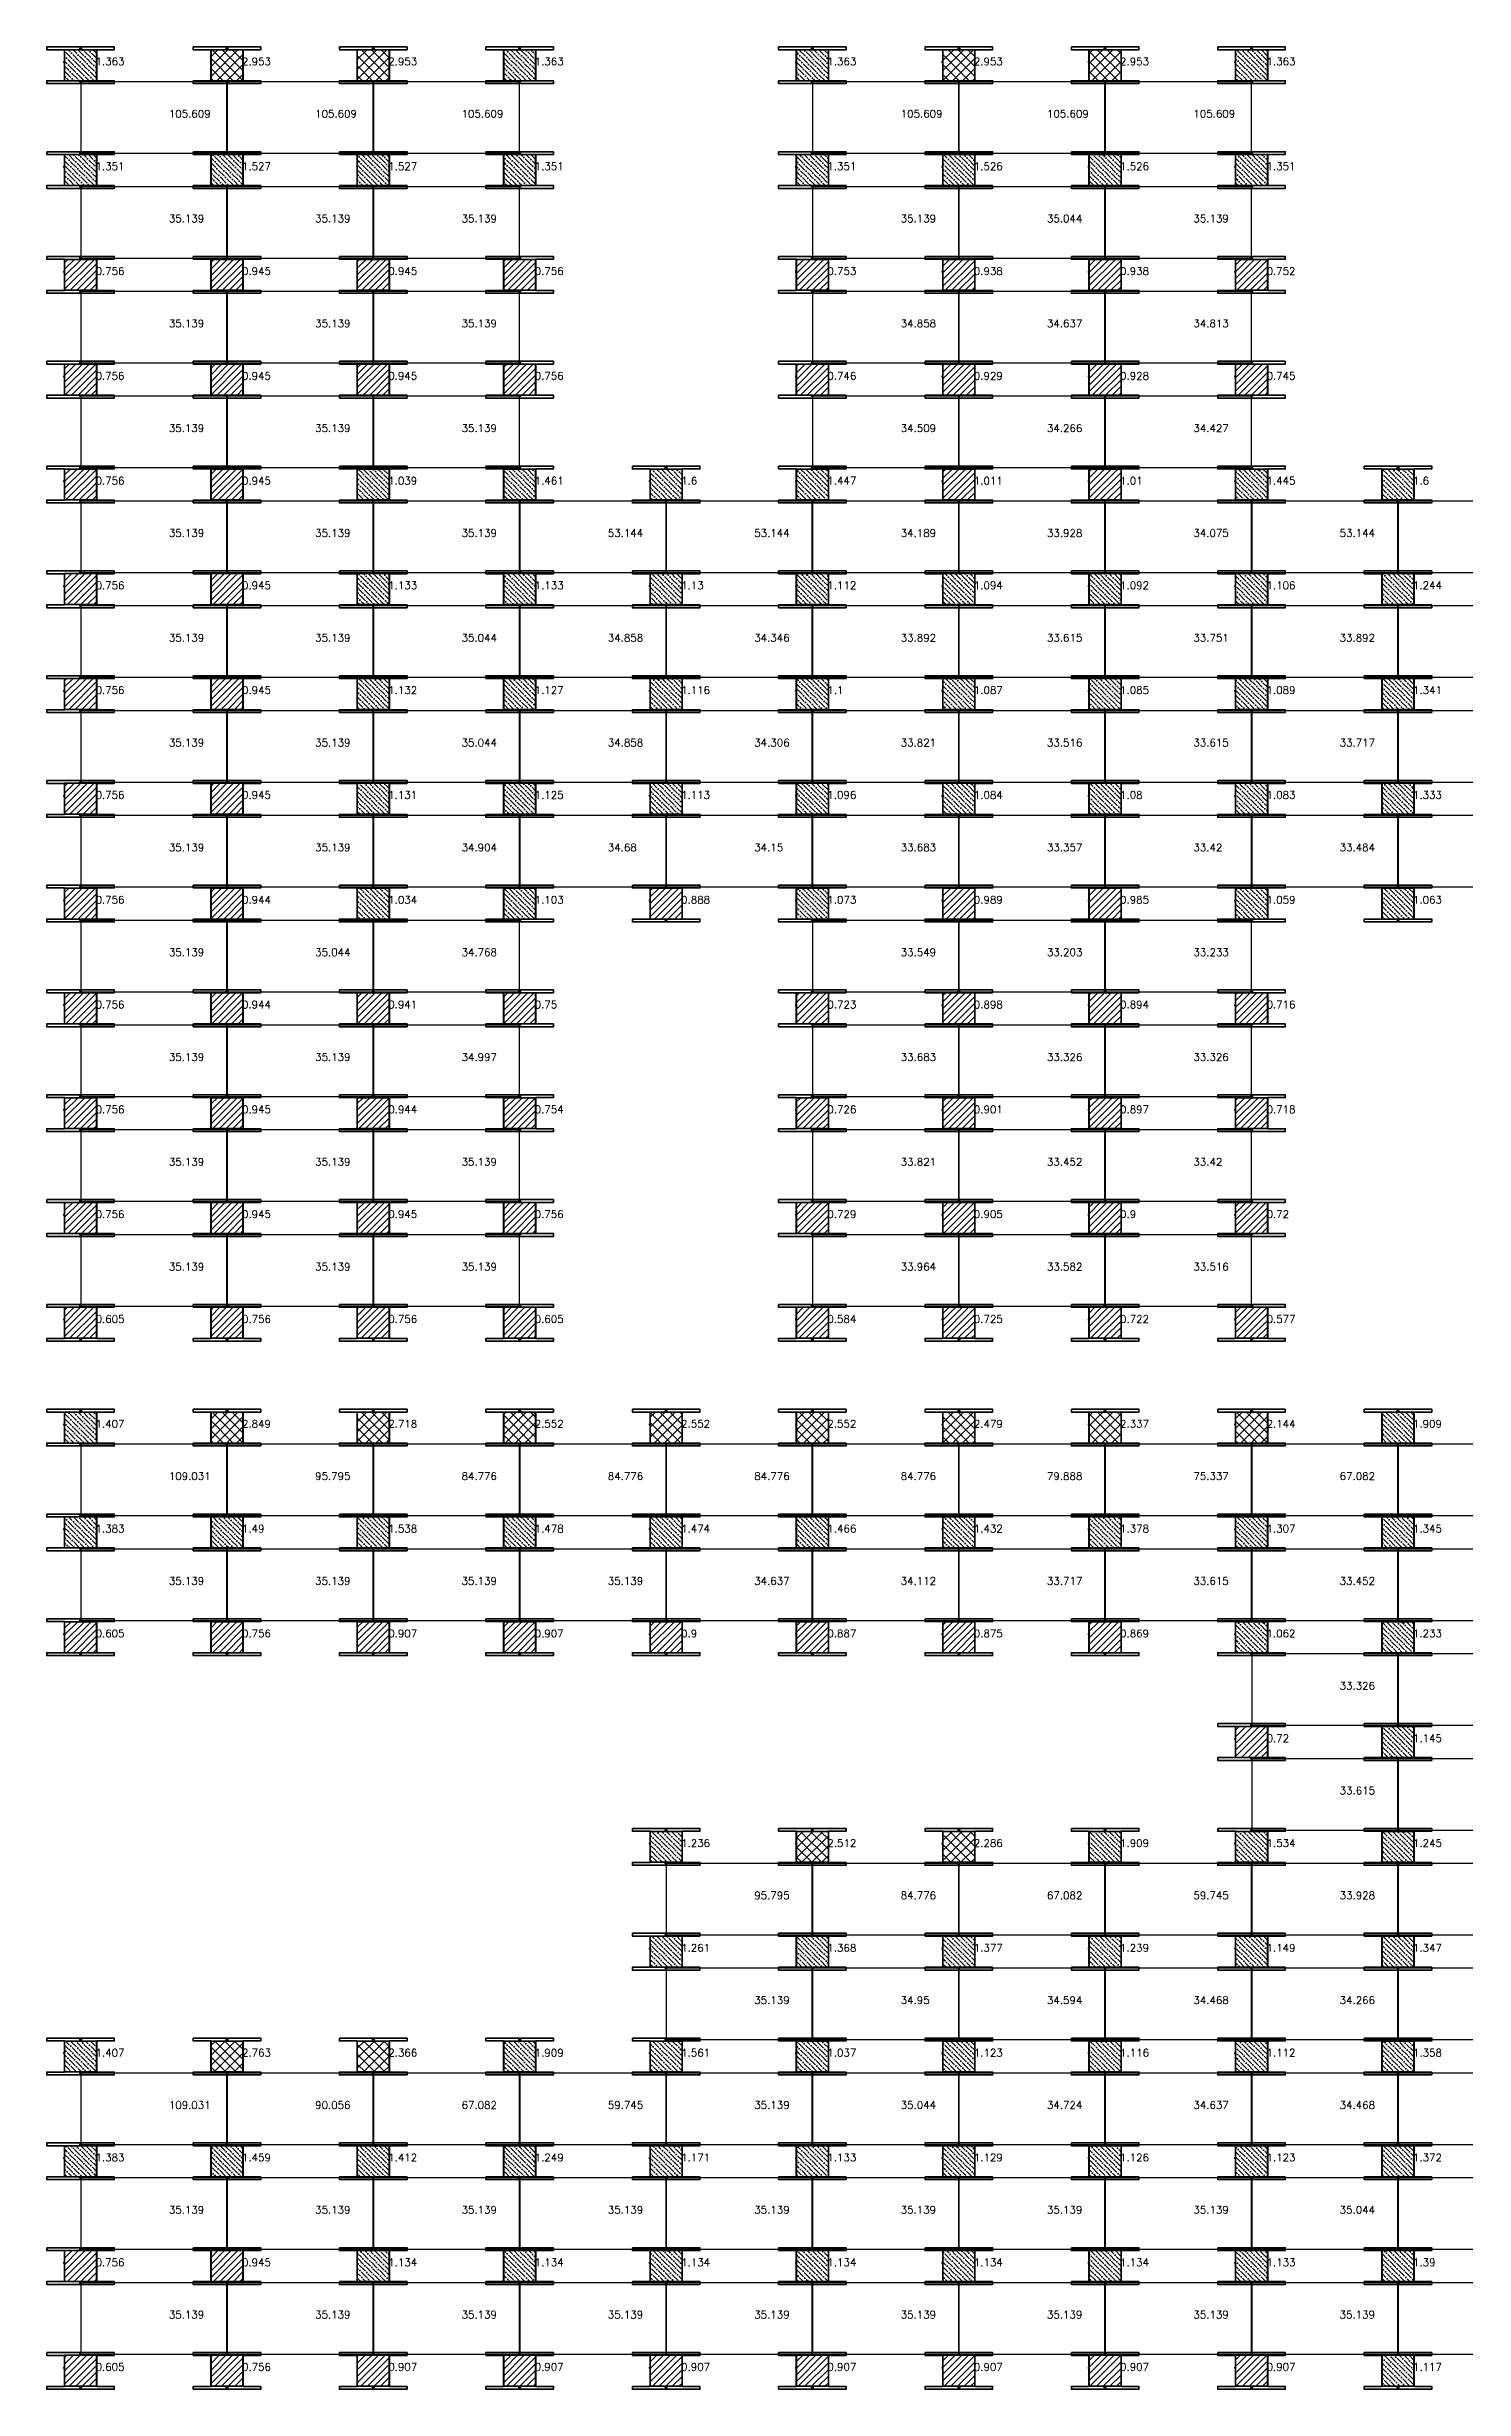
# Model space of a CAD drawing. Header units: inches. Extents: x 3750 to 10146, y -443 to 5941.
# Drawn here: x 7102 to 7858, y 3979 to 5229 of the extents above; entities that cross this region are included whole.
import ezdxf

# ---------------------------------------------------------------- set-up
doc = ezdxf.new("R2010")
doc.units = ezdxf.units.IN
doc.header["$LTSCALE"] = 50
doc.header["$MEASUREMENT"] = 0
for name, color, linetype, lineweight in [('E-PANELS', 140, 'Continuous', 30), ('E2-ECOFEET', 254, 'Continuous', 35), ('E3-ECOFEET', 254, 'Continuous', 35), ('HATCH 1', 5, 'Continuous', 35), ('HATCH 2', 140, 'Continuous', 35), ('HATCH 3', 30, 'Continuous', 35)]:
    doc.layers.add(name, color=color, linetype=linetype, lineweight=lineweight)
doc.layers.add('EF3 TEXT', color=7, linetype='Continuous', plot=False)
doc.layers.get('E2-ECOFEET').off()
doc.styles.add('mytext', font='romans.shx')

# ---------------------------------------------------------------- blocks, each defined once
blk = doc.blocks.new('EF3_HATCH_3')
at = {"layer": 'HATCH 3'}
h = blk.add_hatch(dxfattribs=at)
h.set_pattern_fill('ANSI37', color=256, scale=30)
h.set_pattern_definition([(45, (-119.168, -90.9187), (-2.65165, 2.65165), []), (135, (-119.168, -90.9187), (-2.65165, -2.65165), [])])
h.paths.add_polyline_path([(-8.5, -8.25), (8.5, -8.25), (8.5, 8.25), (-8.5, 8.25)])
blk.add_lwpolyline([(-8.5, -8.25), (8.5, -8.25), (8.5, 8.25), (-8.5, 8.25)], close=True, dxfattribs=at)
blk = doc.blocks.new('EF3_HATCH_2')
at = {"layer": 'HATCH 2'}
h = blk.add_hatch(dxfattribs=at)
h.set_pattern_fill('ANSI36', color=256, scale=15, angle=90)
h.set_pattern_definition([(135, (-119.168, -90.9187), (-3.64602, 0.994369), [4.6875, -0.9375, 0, -0.9375])])
h.paths.add_polyline_path([(-8.5, -8.25), (8.5, -8.25), (8.5, 8.25), (-8.5, 8.25)])
blk.add_lwpolyline([(-8.5, -8.25), (8.5, -8.25), (8.5, 8.25), (-8.5, 8.25)], close=True, dxfattribs=at)
blk = doc.blocks.new('EF3_HATCH_1')
at = {"layer": 'HATCH 1'}
h = blk.add_hatch(dxfattribs=at)
h.set_pattern_fill('ANSI31', color=256, scale=20)
h.set_pattern_definition([(45, (-119.168, -90.9187), (-1.767767, 1.767767), [])])
h.paths.add_polyline_path([(-8.5, -8.25), (8.5, -8.25), (8.5, 8.25), (-8.5, 8.25)])
blk.add_lwpolyline([(-8.5, -8.25), (8.5, -8.25), (8.5, 8.25), (-8.5, 8.25)], close=True, dxfattribs=at)
blk = doc.blocks.new('YINGLI 305W 10DEG')
at = {"layer": 'E-PANELS'}
blk.add_lwpolyline([(0, 0), (77.56, 0), (77.56, -38.4), (0, -38.4)], close=True, dxfattribs=at)
blk = doc.blocks.new('EF3')
at = {"layer": 'E3-ECOFEET', "color": 5}
for points in [[(0, 0), (0, -1.5), (9.4, -1.5), (9.4, -18.1), (0, -18.1), (0, -19.6), (36, -19.6), (36, -18.1), (26.6, -18.1), (26.6, -1.5), (36, -1.5), (36, 0), (0, 0)], [(8.8, -8.1), (8.9, -8.1)]]:
    blk.add_lwpolyline(points, dxfattribs=at)
at = {"layer": 'E3-ECOFEET'}
for points in [[(17.2, -1), (17.8, -1), (17.8, -0.5)], [(18.2, -0.5), (18.2, -1), (18.8, -1)], [(17.2, -18.5), (17.8, -18.5), (17.8, -19)], [(18.2, -19), (18.2, -18.5), (18.8, -18.5)]]:
    blk.add_lwpolyline(points, dxfattribs=at)

msp = doc.modelspace()

# ---------------------------------------------------------------- block references
at = {"layer": 'E-PANELS'}
for p in [(7120, 5210.2, -1022.9), (7198, 5210.2, -1022.9), (7276.1, 5210.2, -1022.9), (7510.3, 5210.2, -1022.9), (7588.3, 5210.2, -1022.9), (7666.4, 5210.2, -1022.9), (7120, 5154.3, -1022.9), (7198, 5154.3, -1022.9), (7276.1, 5154.3, -1022.9), (7510.3, 5154.3, -1022.9), (7588.3, 5154.3, -1022.9), (7666.4, 5154.3, -1022.9), (7120, 5098.4, -1022.9), (7198, 5098.4, -1022.9), (7276.1, 5098.4, -1022.9), (7510.3, 5098.4, -1022.9), (7588.3, 5098.4, -1022.9), (7666.4, 5098.4, -1022.9), (7120, 5042.5, -1022.9), (7198, 5042.5, -1022.9), (7276.1, 5042.5, -1022.9), (7510.3, 5042.5, -1022.9), (7588.3, 5042.5, -1022.9), (7666.4, 5042.5, -1022.9), (7120, 4986.6, -1022.9), (7198, 4986.6, -1022.9), (7276.1, 4986.6, -1022.9), (7354.2, 4986.6, -1022.9), (7432.2, 4986.6, -1022.9), (7510.3, 4986.6, -1022.9), (7588.3, 4986.6, -1022.9), (7666.4, 4986.6, -1022.9), (7744.5, 4986.6, -1022.9), (7822.5, 4986.6, -1022.9), (7120, 4930.7, -1022.9), (7198, 4930.7, -1022.9), (7276.1, 4930.7, -1022.9), (7354.2, 4930.7, -1022.9), (7432.2, 4930.7, -1022.9), (7510.3, 4930.7, -1022.9), (7588.3, 4930.7, -1022.9), (7666.4, 4930.7, -1022.9), (7744.5, 4930.7, -1022.9), (7822.5, 4930.7, -1022.9), (7120, 4874.8, -1022.9), (7198, 4874.8, -1022.9), (7276.1, 4874.8, -1022.9), (7354.2, 4874.8, -1022.9), (7432.2, 4874.8, -1022.9), (7510.3, 4874.8, -1022.9), (7588.3, 4874.8, -1022.9), (7666.4, 4874.8, -1022.9), (7744.5, 4874.8, -1022.9), (7822.5, 4874.8, -1022.9), (7120, 4818.9, -1022.9), (7198, 4818.9, -1022.9), (7276.1, 4818.9, -1022.9), (7354.2, 4818.9, -1022.9), (7432.2, 4818.9, -1022.9), (7510.3, 4818.9, -1022.9), (7588.3, 4818.9, -1022.9), (7666.4, 4818.9, -1022.9), (7744.5, 4818.9, -1022.9), (7822.5, 4818.9, -1022.9), (7120, 4763, -1022.9), (7198, 4763, -1022.9), (7276.1, 4763, -1022.9), (7510.3, 4763, -1022.9), (7588.3, 4763, -1022.9), (7666.4, 4763, -1022.9), (7120, 4707.1, -1022.9), (7198, 4707.1, -1022.9), (7276.1, 4707.1, -1022.9), (7510.3, 4707.1, -1022.9), (7588.3, 4707.1, -1022.9), (7666.4, 4707.1, -1022.9), (7120, 4651.2, -1022.9), (7198, 4651.2, -1022.9), (7276.1, 4651.2, -1022.9), (7510.3, 4651.2, -1022.9), (7588.3, 4651.2, -1022.9), (7666.4, 4651.2, -1022.9), (7120, 4595.3, -1022.9), (7198, 4595.3, -1022.9), (7276.1, 4595.3, -1022.9), (7510.3, 4595.3, -1022.9), (7588.3, 4595.3, -1022.9), (7666.4, 4595.3, -1022.9), (7120, 4483.6, -1022.9), (7198, 4483.6, -1022.9), (7276.1, 4483.6, -1022.9), (7354.2, 4483.6, -1022.9), (7432.2, 4483.6, -1022.9), (7510.3, 4483.6, -1022.9), (7588.3, 4483.6, -1022.9), (7666.4, 4483.6, -1022.9), (7744.5, 4483.6, -1022.9), (7822.5, 4483.6, -1022.9), (7120, 4427.7, -1022.9), (7198, 4427.7, -1022.9), (7276.1, 4427.7, -1022.9), (7354.2, 4427.7, -1022.9), (7432.2, 4427.7, -1022.9), (7510.3, 4427.7, -1022.9), (7588.3, 4427.7, -1022.9), (7666.4, 4427.7, -1022.9), (7744.5, 4427.7, -1022.9), (7822.5, 4427.7, -1022.9), (7744.5, 4371.8, -1022.9), (7822.5, 4371.8, -1022.9), (7744.5, 4315.9, -1022.9), (7822.5, 4315.9, -1022.9), (7432.2, 4260, -1022.9), (7510.3, 4260, -1022.9), (7588.3, 4260, -1022.9), (7666.4, 4260, -1022.9), (7744.5, 4260, -1022.9), (7822.5, 4260, -1022.9), (7432.2, 4204.1, -1022.9), (7510.3, 4204.1, -1022.9), (7588.3, 4204.1, -1022.9), (7666.4, 4204.1, -1022.9), (7744.5, 4204.1, -1022.9), (7822.5, 4204.1, -1022.9), (7120, 4148.2, -1022.9), (7198, 4148.2, -1022.9), (7276.1, 4148.2, -1022.9), (7354.2, 4148.2, -1022.9), (7432.2, 4148.2, -1022.9), (7510.3, 4148.2, -1022.9), (7588.3, 4148.2, -1022.9), (7666.4, 4148.2, -1022.9), (7744.5, 4148.2, -1022.9), (7822.5, 4148.2, -1022.9), (7120, 4092.3, -1022.9), (7198, 4092.3, -1022.9), (7276.1, 4092.3, -1022.9), (7354.2, 4092.3, -1022.9), (7432.2, 4092.3, -1022.9), (7510.3, 4092.3, -1022.9), (7588.3, 4092.3, -1022.9), (7666.4, 4092.3, -1022.9), (7744.5, 4092.3, -1022.9), (7822.5, 4092.3, -1022.9), (7120, 4036.4, -1022.9), (7198, 4036.4, -1022.9), (7276.1, 4036.4, -1022.9), (7354.2, 4036.4, -1022.9), (7432.2, 4036.4, -1022.9), (7510.3, 4036.4, -1022.9), (7588.3, 4036.4, -1022.9), (7666.4, 4036.4, -1022.9), (7744.5, 4036.4, -1022.9), (7822.5, 4036.4, -1022.9)]:
    msp.add_blockref('YINGLI 305W 10DEG', p, dxfattribs=at)
at = {"layer": 'E2-ECOFEET'}
for p in [(7101.7, 5228.7, -1022.9), (7179.8, 5228.7, -1022.9), (7257.8, 5228.7, -1022.9), (7335.9, 5228.7, -1022.9), (7492, 5228.7, -1022.9), (7570.1, 5228.7, -1022.9), (7648.1, 5228.7, -1022.9), (7726.2, 5228.7, -1022.9), (7101.7, 5172.8, -1022.9), (7179.8, 5172.8, -1022.9), (7257.8, 5172.8, -1022.9), (7335.9, 5172.8, -1022.9), (7492, 5172.8, -1022.9), (7570.1, 5172.8, -1022.9), (7648.1, 5172.8, -1022.9), (7726.2, 5172.8, -1022.9), (7101.7, 5116.9, -1022.9), (7179.8, 5116.9, -1022.9), (7257.8, 5116.9, -1022.9), (7335.9, 5116.9, -1022.9), (7492, 5116.9, -1022.9), (7570.1, 5116.9, -1022.9), (7648.1, 5116.9, -1022.9), (7726.2, 5116.9, -1022.9), (7101.7, 5061, -1022.9), (7179.8, 5061, -1022.9), (7257.8, 5061, -1022.9), (7335.9, 5061, -1022.9), (7492, 5061, -1022.9), (7570.1, 5061, -1022.9), (7648.1, 5061, -1022.9), (7726.2, 5061, -1022.9), (7101.7, 5005.1, -1022.9), (7179.8, 5005.1, -1022.9), (7257.8, 5005.1, -1022.9), (7335.9, 5005.1, -1022.9), (7414, 5005.1, -1022.9), (7492, 5005.1, -1022.9), (7570.1, 5005.1, -1022.9), (7648.1, 5005.1, -1022.9), (7726.2, 5005.1, -1022.9), (7804.3, 5005.1, -1022.9), (7101.7, 4949.2, -1022.9), (7179.8, 4949.2, -1022.9), (7257.8, 4949.2, -1022.9), (7335.9, 4949.2, -1022.9), (7414, 4949.2, -1022.9), (7492, 4949.2, -1022.9), (7570.1, 4949.2, -1022.9), (7648.1, 4949.2, -1022.9), (7726.2, 4949.2, -1022.9), (7804.3, 4949.2, -1022.9), (7101.7, 4893.3, -1022.9), (7179.8, 4893.3, -1022.9), (7257.8, 4893.3, -1022.9), (7335.9, 4893.3, -1022.9), (7414, 4893.3, -1022.9), (7492, 4893.3, -1022.9), (7570.1, 4893.3, -1022.9), (7648.1, 4893.3, -1022.9), (7726.2, 4893.3, -1022.9), (7804.3, 4893.3, -1022.9), (7101.7, 4837.4, -1022.9), (7179.8, 4837.4, -1022.9), (7257.8, 4837.4, -1022.9), (7335.9, 4837.4, -1022.9), (7414, 4837.4, -1022.9), (7492, 4837.4, -1022.9), (7570.1, 4837.4, -1022.9), (7648.1, 4837.4, -1022.9), (7726.2, 4837.4, -1022.9), (7804.3, 4837.4, -1022.9), (7101.7, 4781.6, -1022.9), (7179.8, 4781.6, -1022.9), (7257.8, 4781.6, -1022.9), (7335.9, 4781.6, -1022.9), (7414, 4781.6, -1022.9), (7492, 4781.6, -1022.9), (7570.1, 4781.6, -1022.9), (7648.1, 4781.6, -1022.9), (7726.2, 4781.6, -1022.9), (7804.3, 4781.6, -1022.9), (7101.7, 4725.7, -1022.9), (7179.8, 4725.7, -1022.9), (7257.8, 4725.7, -1022.9), (7335.9, 4725.7, -1022.9), (7492, 4725.7, -1022.9), (7570.1, 4725.7, -1022.9), (7648.1, 4725.7, -1022.9), (7726.2, 4725.7, -1022.9), (7101.7, 4669.8, -1022.9), (7179.8, 4669.8, -1022.9), (7257.8, 4669.8, -1022.9), (7335.9, 4669.8, -1022.9), (7492, 4669.8, -1022.9), (7570.1, 4669.8, -1022.9), (7648.1, 4669.8, -1022.9), (7726.2, 4669.8, -1022.9), (7101.7, 4613.9, -1022.9), (7179.8, 4613.9, -1022.9), (7257.8, 4613.9, -1022.9), (7335.9, 4613.9, -1022.9), (7492, 4613.9, -1022.9), (7570.1, 4613.9, -1022.9), (7648.1, 4613.9, -1022.9), (7726.2, 4613.9, -1022.9), (7101.7, 4558, -1022.9), (7179.8, 4558, -1022.9), (7257.8, 4558, -1022.9), (7335.9, 4558, -1022.9), (7492, 4558, -1022.9), (7570.1, 4558, -1022.9), (7648.1, 4558, -1022.9), (7726.2, 4558, -1022.9), (7101.7, 4502.1, -1022.9), (7179.8, 4502.1, -1022.9), (7257.8, 4502.1, -1022.9), (7335.9, 4502.1, -1022.9), (7414, 4502.1, -1022.9), (7492, 4502.1, -1022.9), (7570.1, 4502.1, -1022.9), (7648.1, 4502.1, -1022.9), (7726.2, 4502.1, -1022.9), (7804.3, 4502.1, -1022.9), (7101.7, 4446.2, -1022.9), (7179.8, 4446.2, -1022.9), (7257.8, 4446.2, -1022.9), (7335.9, 4446.2, -1022.9), (7414, 4446.2, -1022.9), (7492, 4446.2, -1022.9), (7570.1, 4446.2, -1022.9), (7648.1, 4446.2, -1022.9), (7726.2, 4446.2, -1022.9), (7804.3, 4446.2, -1022.9), (7101.7, 4390.3, -1022.9), (7179.8, 4390.3, -1022.9), (7257.8, 4390.3, -1022.9), (7335.9, 4390.3, -1022.9), (7414, 4390.3, -1022.9), (7492, 4390.3, -1022.9), (7570.1, 4390.3, -1022.9), (7648.1, 4390.3, -1022.9), (7726.2, 4390.3, -1022.9), (7804.3, 4390.3, -1022.9), (7726.2, 4334.4, -1022.9), (7804.3, 4334.4, -1022.9), (7414, 4278.5, -1022.9), (7492, 4278.5, -1022.9), (7570.1, 4278.5, -1022.9), (7648.1, 4278.5, -1022.9), (7726.2, 4278.5, -1022.9), (7804.3, 4278.5, -1022.9), (7414, 4222.6, -1022.9), (7492, 4222.6, -1022.9), (7570.1, 4222.6, -1022.9), (7648.1, 4222.6, -1022.9), (7726.2, 4222.6, -1022.9), (7804.3, 4222.6, -1022.9), (7101.7, 4166.7, -1022.9), (7179.8, 4166.7, -1022.9), (7257.8, 4166.7, -1022.9), (7335.9, 4166.7, -1022.9), (7414, 4166.7, -1022.9), (7492, 4166.7, -1022.9), (7570.1, 4166.7, -1022.9), (7648.1, 4166.7, -1022.9), (7726.2, 4166.7, -1022.9), (7804.3, 4166.7, -1022.9), (7101.7, 4110.8, -1022.9), (7179.8, 4110.8, -1022.9), (7257.8, 4110.8, -1022.9), (7335.9, 4110.8, -1022.9), (7414, 4110.8, -1022.9), (7492, 4110.8, -1022.9), (7570.1, 4110.8, -1022.9), (7648.1, 4110.8, -1022.9), (7726.2, 4110.8, -1022.9), (7804.3, 4110.8, -1022.9), (7101.7, 4054.9, -1022.9), (7179.8, 4054.9, -1022.9), (7257.8, 4054.9, -1022.9), (7335.9, 4054.9, -1022.9), (7414, 4054.9, -1022.9), (7492, 4054.9, -1022.9), (7570.1, 4054.9, -1022.9), (7648.1, 4054.9, -1022.9), (7726.2, 4054.9, -1022.9), (7804.3, 4054.9, -1022.9), (7101.7, 3999, -1022.9), (7179.8, 3999, -1022.9), (7257.8, 3999, -1022.9), (7335.9, 3999, -1022.9), (7414, 3999, -1022.9), (7492, 3999, -1022.9), (7570.1, 3999, -1022.9), (7648.1, 3999, -1022.9), (7726.2, 3999, -1022.9), (7804.3, 3999, -1022.9)]:
    msp.add_blockref('EF3', p, dxfattribs=at)
at = {"layer": 'HATCH 1'}
for p in [(7119.7, 5107.1), (7197.8, 5107.1), (7275.8, 5107.1), (7353.9, 5107.1), (7510, 5107.1), (7588.1, 5107.1), (7666.1, 5107.1), (7744.2, 5107.1), (7119.7, 5051.2), (7197.8, 5051.2), (7275.8, 5051.2), (7353.9, 5051.2), (7510, 5051.2), (7588.1, 5051.2), (7666.1, 5051.2), (7744.2, 5051.2), (7119.7, 4995.3), (7197.8, 4995.3), (7588.1, 4995.3), (7666.1, 4995.3), (7119.7, 4939.5), (7197.8, 4939.5), (7119.7, 4883.6), (7197.8, 4883.6), (7119.7, 4827.7), (7197.8, 4827.7), (7119.7, 4771.8), (7197.8, 4771.8), (7432, 4771.8), (7588.1, 4771.8), (7666.1, 4771.8), (7119.7, 4715.9), (7197.8, 4715.9), (7275.8, 4715.9), (7353.9, 4715.9), (7510, 4715.9), (7588.1, 4715.9), (7666.1, 4715.9), (7744.2, 4715.9), (7119.7, 4660), (7197.8, 4660), (7275.8, 4660), (7353.9, 4660), (7510, 4660), (7588.1, 4660), (7666.1, 4660), (7744.2, 4660), (7119.7, 4604.1), (7197.8, 4604.1), (7275.8, 4604.1), (7353.9, 4604.1), (7510, 4604.1), (7588.1, 4604.1), (7666.1, 4604.1), (7744.2, 4604.1), (7119.7, 4548.2), (7197.8, 4548.2), (7275.8, 4548.2), (7353.9, 4548.2), (7510, 4548.2), (7588.1, 4548.2), (7666.1, 4548.2), (7744.2, 4548.2), (7119.7, 4380.5), (7197.8, 4380.5), (7275.8, 4380.5), (7353.9, 4380.5), (7432, 4380.5), (7510, 4380.5), (7588.1, 4380.5), (7666.1, 4380.5), (7744.2, 4324.6), (7119.7, 4045.1), (7197.8, 4045.1), (7119.7, 3989.3), (7197.8, 3989.3), (7275.8, 3989.3), (7353.9, 3989.3), (7432, 3989.3), (7510, 3989.3), (7588.1, 3989.3), (7666.1, 3989.3), (7744.2, 3989.3)]:
    msp.add_blockref('EF3_HATCH_1', p, dxfattribs=at)
at = {"layer": 'HATCH 2'}
for p in [(7119.7, 5218.9), (7353.9, 5218.9), (7510, 5218.9), (7744.2, 5218.9), (7119.7, 5163), (7197.8, 5163), (7275.8, 5163), (7353.9, 5163), (7510, 5163), (7588.1, 5163), (7666.1, 5163), (7744.2, 5163), (7275.8, 4995.3), (7353.9, 4995.3), (7432, 4995.3), (7510, 4995.3), (7744.2, 4995.3), (7822.3, 4995.3), (7275.8, 4939.5), (7353.9, 4939.5), (7432, 4939.5), (7510, 4939.5), (7588.1, 4939.5), (7666.1, 4939.5), (7744.2, 4939.5), (7822.3, 4939.5), (7275.8, 4883.6), (7353.9, 4883.6), (7432, 4883.6), (7510, 4883.6), (7588.1, 4883.6), (7666.1, 4883.6), (7744.2, 4883.6), (7822.3, 4883.6), (7275.8, 4827.7), (7353.9, 4827.7), (7432, 4827.7), (7510, 4827.7), (7588.1, 4827.7), (7666.1, 4827.7), (7744.2, 4827.7), (7822.3, 4827.7), (7275.8, 4771.8), (7353.9, 4771.8), (7510, 4771.8), (7744.2, 4771.8), (7822.3, 4771.8), (7119.7, 4492.3), (7822.3, 4492.3), (7119.7, 4436.4), (7197.8, 4436.4), (7275.8, 4436.4), (7353.9, 4436.4), (7432, 4436.4), (7510, 4436.4), (7588.1, 4436.4), (7666.1, 4436.4), (7744.2, 4436.4), (7822.3, 4436.4), (7744.2, 4380.5), (7822.3, 4380.5), (7822.3, 4324.6), (7432, 4268.7), (7666.1, 4268.7), (7744.2, 4268.7), (7822.3, 4268.7), (7432, 4212.8), (7510, 4212.8), (7588.1, 4212.8), (7666.1, 4212.8), (7744.2, 4212.8), (7822.3, 4212.8), (7119.7, 4156.9), (7353.9, 4156.9), (7432, 4156.9), (7510, 4156.9), (7588.1, 4156.9), (7666.1, 4156.9), (7744.2, 4156.9), (7822.3, 4156.9), (7119.7, 4101), (7197.8, 4101), (7275.8, 4101), (7353.9, 4101), (7432, 4101), (7510, 4101), (7588.1, 4101), (7666.1, 4101), (7744.2, 4101), (7822.3, 4101), (7275.8, 4045.1), (7353.9, 4045.1), (7432, 4045.1), (7510, 4045.1), (7588.1, 4045.1), (7666.1, 4045.1), (7744.2, 4045.1), (7822.3, 4045.1), (7822.3, 3989.3)]:
    msp.add_blockref('EF3_HATCH_2', p, dxfattribs=at)
at = {"layer": 'HATCH 3'}
for p in [(7197.8, 5218.9), (7275.8, 5218.9), (7588.1, 5218.9), (7666.1, 5218.9), (7197.8, 4492.3), (7275.8, 4492.3), (7353.9, 4492.3), (7432, 4492.3), (7510, 4492.3), (7588.1, 4492.3), (7666.1, 4492.3), (7744.2, 4492.3), (7510, 4268.7), (7588.1, 4268.7), (7197.8, 4156.9), (7275.8, 4156.9)]:
    msp.add_blockref('EF3_HATCH_3', p, dxfattribs=at)

# ---------------------------------------------------------------- texts
at = {"layer": 'EF3 TEXT', "style": 'mytext'}
for s, p in [('1.363', (7127.7, 5218.9)), ('2.953', (7205.8, 5218.9)), ('2.953', (7283.8, 5218.9)), ('1.363', (7361.9, 5218.9)), ('1.363', (7518, 5218.9)), ('2.953', (7596.1, 5218.9)), ('2.953', (7674.1, 5218.9)), ('1.363', (7752.2, 5218.9)), ('105.609', (7166.8, 5191)), ('105.609', (7244.8, 5191)), ('105.609', (7322.9, 5191)), ('105.609', (7557.1, 5191)), ('105.609', (7635.1, 5191)), ('105.609', (7713.2, 5191)), ('1.351', (7127.7, 5163)), ('1.527', (7205.8, 5163)), ('1.527', (7283.8, 5163)), ('1.351', (7361.9, 5163)), ('1.351', (7518, 5163)), ('1.526', (7596.1, 5163)), ('1.526', (7674.1, 5163)), ('1.351', (7752.2, 5163)), ('35.139', (7166.8, 5135.1)), ('35.139', (7244.8, 5135.1)), ('35.139', (7322.9, 5135.1)), ('35.139', (7557.1, 5135.1)), ('35.044', (7635.1, 5135.1)), ('35.139', (7713.2, 5135.1)), ('0.756', (7127.7, 5107.1)), ('0.945', (7205.8, 5107.1)), ('0.945', (7283.8, 5107.1)), ('0.756', (7361.9, 5107.1)), ('0.753', (7518, 5107.1)), ('0.938', (7596.1, 5107.1)), ('0.938', (7674.1, 5107.1)), ('0.752', (7752.2, 5107.1)), ('35.139', (7166.8, 5079.2)), ('35.139', (7244.8, 5079.2)), ('35.139', (7322.9, 5079.2)), ('34.858', (7557.1, 5079.2)), ('34.637', (7635.1, 5079.2)), ('34.813', (7713.2, 5079.2)), ('0.756', (7127.7, 5051.2)), ('0.945', (7205.8, 5051.2)), ('0.945', (7283.8, 5051.2)), ('0.756', (7361.9, 5051.2)), ('0.746', (7518, 5051.2)), ('0.929', (7596.1, 5051.2)), ('0.928', (7674.1, 5051.2)), ('0.745', (7752.2, 5051.2)), ('35.139', (7166.8, 5023.3)), ('35.139', (7244.8, 5023.3)), ('35.139', (7322.9, 5023.3)), ('34.509', (7557.1, 5023.3)), ('34.266', (7635.1, 5023.3)), ('34.427', (7713.2, 5023.3)), ('0.756', (7127.7, 4995.3)), ('0.945', (7205.8, 4995.3)), ('1.039', (7283.8, 4995.3)), ('1.461', (7361.9, 4995.3)), ('1.6', (7440, 4995.3)), ('1.447', (7518, 4995.3)), ('1.011', (7596.1, 4995.3)), ('1.01', (7674.1, 4995.3)), ('1.445', (7752.2, 4995.3)), ('1.6', (7830.3, 4995.3)), ('35.139', (7166.8, 4967.4)), ('35.139', (7244.8, 4967.4)), ('35.139', (7322.9, 4967.4)), ('53.144', (7400.9, 4967.4)), ('53.144', (7479, 4967.4)), ('34.189', (7557.1, 4967.4)), ('33.928', (7635.1, 4967.4)), ('34.075', (7713.2, 4967.4)), ('53.144', (7791.2, 4967.4)), ('0.756', (7127.7, 4939.5)), ('0.945', (7205.8, 4939.5)), ('1.133', (7283.8, 4939.5)), ('1.133', (7361.9, 4939.5)), ('1.13', (7440, 4939.5)), ('1.112', (7518, 4939.5)), ('1.094', (7596.1, 4939.5)), ('1.092', (7674.1, 4939.5)), ('1.106', (7752.2, 4939.5)), ('1.244', (7830.3, 4939.5)), ('35.139', (7166.8, 4911.5)), ('35.139', (7244.8, 4911.5)), ('35.044', (7322.9, 4911.5)), ('34.858', (7400.9, 4911.5)), ('34.346', (7479, 4911.5)), ('33.892', (7557.1, 4911.5)), ('33.615', (7635.1, 4911.5)), ('33.751', (7713.2, 4911.5)), ('33.892', (7791.2, 4911.5)), ('0.756', (7127.7, 4883.6)), ('0.945', (7205.8, 4883.6)), ('1.132', (7283.8, 4883.6)), ('1.127', (7361.9, 4883.6)), ('1.116', (7440, 4883.6)), ('1.1', (7518, 4883.6)), ('1.087', (7596.1, 4883.6)), ('1.085', (7674.1, 4883.6)), ('1.089', (7752.2, 4883.6)), ('1.341', (7830.3, 4883.6)), ('35.139', (7166.8, 4855.6)), ('35.139', (7244.8, 4855.6)), ('35.044', (7322.9, 4855.6)), ('34.858', (7400.9, 4855.6)), ('34.306', (7479, 4855.6)), ('33.821', (7557.1, 4855.6)), ('33.516', (7635.1, 4855.6)), ('33.615', (7713.2, 4855.6)), ('33.717', (7791.2, 4855.6)), ('0.756', (7127.7, 4827.7)), ('0.945', (7205.8, 4827.7)), ('1.131', (7283.8, 4827.7)), ('1.125', (7361.9, 4827.7)), ('1.113', (7440, 4827.7)), ('1.096', (7518, 4827.7)), ('1.084', (7596.1, 4827.7)), ('1.08', (7674.1, 4827.7)), ('1.083', (7752.2, 4827.7)), ('1.333', (7830.3, 4827.7)), ('35.139', (7166.8, 4799.7)), ('35.139', (7244.8, 4799.7)), ('34.904', (7322.9, 4799.7)), ('34.68', (7400.9, 4799.7)), ('34.15', (7479, 4799.7)), ('33.683', (7557.1, 4799.7)), ('33.357', (7635.1, 4799.7)), ('33.42', (7713.2, 4799.7)), ('33.484', (7791.2, 4799.7)), ('0.756', (7127.7, 4771.8)), ('0.944', (7205.8, 4771.8)), ('1.034', (7283.8, 4771.8)), ('1.103', (7361.9, 4771.8)), ('0.888', (7440, 4771.8)), ('1.073', (7518, 4771.8)), ('0.989', (7596.1, 4771.8)), ('0.985', (7674.1, 4771.8)), ('1.059', (7752.2, 4771.8)), ('1.063', (7830.3, 4771.8)), ('35.139', (7166.8, 4743.8)), ('35.044', (7244.8, 4743.8)), ('34.768', (7322.9, 4743.8)), ('33.549', (7557.1, 4743.8)), ('33.203', (7635.1, 4743.8)), ('33.233', (7713.2, 4743.8)), ('0.756', (7127.7, 4715.9)), ('0.944', (7205.8, 4715.9)), ('0.941', (7283.8, 4715.9)), ('0.75', (7361.9, 4715.9)), ('0.723', (7518, 4715.9)), ('0.898', (7596.1, 4715.9)), ('0.894', (7674.1, 4715.9)), ('0.716', (7752.2, 4715.9)), ('35.139', (7166.8, 4687.9)), ('35.139', (7244.8, 4687.9)), ('34.997', (7322.9, 4687.9)), ('33.683', (7557.1, 4687.9)), ('33.326', (7635.1, 4687.9)), ('33.326', (7713.2, 4687.9)), ('0.756', (7127.7, 4660)), ('0.945', (7205.8, 4660)), ('0.944', (7283.8, 4660)), ('0.754', (7361.9, 4660)), ('0.726', (7518, 4660)), ('0.901', (7596.1, 4660)), ('0.897', (7674.1, 4660)), ('0.718', (7752.2, 4660)), ('35.139', (7166.8, 4632)), ('35.139', (7244.8, 4632)), ('35.139', (7322.9, 4632)), ('33.821', (7557.1, 4632)), ('33.452', (7635.1, 4632)), ('33.42', (7713.2, 4632)), ('0.756', (7127.7, 4604.1)), ('0.945', (7205.8, 4604.1)), ('0.945', (7283.8, 4604.1)), ('0.756', (7361.9, 4604.1)), ('0.729', (7518, 4604.1)), ('0.905', (7596.1, 4604.1)), ('0.9', (7674.1, 4604.1)), ('0.72', (7752.2, 4604.1)), ('35.139', (7166.8, 4576.1)), ('35.139', (7244.8, 4576.1)), ('35.139', (7322.9, 4576.1)), ('33.964', (7557.1, 4576.1)), ('33.582', (7635.1, 4576.1)), ('33.516', (7713.2, 4576.1)), ('0.605', (7127.7, 4548.2)), ('0.756', (7205.8, 4548.2)), ('0.756', (7283.8, 4548.2)), ('0.605', (7361.9, 4548.2)), ('0.584', (7518, 4548.2)), ('0.725', (7596.1, 4548.2)), ('0.722', (7674.1, 4548.2)), ('0.577', (7752.2, 4548.2)), ('1.407', (7127.7, 4492.3)), ('2.849', (7205.8, 4492.3)), ('2.718', (7283.8, 4492.3)), ('2.552', (7361.9, 4492.3)), ('2.552', (7440, 4492.3)), ('2.552', (7518, 4492.3)), ('2.479', (7596.1, 4492.3)), ('2.337', (7674.1, 4492.3)), ('2.144', (7752.2, 4492.3)), ('1.909', (7830.3, 4492.3)), ('109.031', (7166.8, 4464.4)), ('95.795', (7244.8, 4464.4)), ('84.776', (7322.9, 4464.4)), ('84.776', (7400.9, 4464.4)), ('84.776', (7479, 4464.4)), ('84.776', (7557.1, 4464.4)), ('79.888', (7635.1, 4464.4)), ('75.337', (7713.2, 4464.4)), ('67.082', (7791.2, 4464.4)), ('1.383', (7127.7, 4436.4)), ('1.49', (7205.8, 4436.4)), ('1.538', (7283.8, 4436.4)), ('1.478', (7361.9, 4436.4)), ('1.474', (7440, 4436.4)), ('1.466', (7518, 4436.4)), ('1.432', (7596.1, 4436.4)), ('1.378', (7674.1, 4436.4)), ('1.307', (7752.2, 4436.4)), ('1.345', (7830.3, 4436.4)), ('35.139', (7166.8, 4408.5)), ('35.139', (7244.8, 4408.5)), ('35.139', (7322.9, 4408.5)), ('35.139', (7400.9, 4408.5)), ('34.637', (7479, 4408.5)), ('34.112', (7557.1, 4408.5)), ('33.717', (7635.1, 4408.5)), ('33.615', (7713.2, 4408.5)), ('33.452', (7791.2, 4408.5)), ('0.605', (7127.7, 4380.5)), ('0.756', (7205.8, 4380.5)), ('0.907', (7283.8, 4380.5)), ('0.907', (7361.9, 4380.5)), ('0.9', (7440, 4380.5)), ('0.887', (7518, 4380.5)), ('0.875', (7596.1, 4380.5)), ('0.869', (7674.1, 4380.5)), ('1.062', (7752.2, 4380.5)), ('1.233', (7830.3, 4380.5)), ('33.326', (7791.2, 4352.6)), ('0.72', (7752.2, 4324.6)), ('1.145', (7830.3, 4324.6)), ('33.615', (7791.2, 4296.7)), ('1.236', (7440, 4268.7)), ('2.512', (7518, 4268.7)), ('2.286', (7596.1, 4268.7)), ('1.909', (7674.1, 4268.7)), ('1.534', (7752.2, 4268.7)), ('1.245', (7830.3, 4268.7)), ('95.795', (7479, 4240.8)), ('84.776', (7557.1, 4240.8)), ('67.082', (7635.1, 4240.8)), ('59.745', (7713.2, 4240.8)), ('33.928', (7791.2, 4240.8)), ('1.261', (7440, 4212.8)), ('1.368', (7518, 4212.8)), ('1.377', (7596.1, 4212.8)), ('1.239', (7674.1, 4212.8)), ('1.149', (7752.2, 4212.8)), ('1.347', (7830.3, 4212.8)), ('35.139', (7479, 4184.9)), ('34.95', (7557.1, 4184.9)), ('34.594', (7635.1, 4184.9)), ('34.468', (7713.2, 4184.9)), ('34.266', (7791.2, 4184.9)), ('1.407', (7127.7, 4156.9)), ('2.763', (7205.8, 4156.9)), ('2.366', (7283.8, 4156.9)), ('1.909', (7361.9, 4156.9)), ('1.561', (7440, 4156.9)), ('1.037', (7518, 4156.9)), ('1.123', (7596.1, 4156.9)), ('1.116', (7674.1, 4156.9)), ('1.112', (7752.2, 4156.9)), ('1.358', (7830.3, 4156.9)), ('109.031', (7166.8, 4129)), ('90.056', (7244.8, 4129)), ('67.082', (7322.9, 4129)), ('59.745', (7400.9, 4129)), ('35.139', (7479, 4129)), ('35.044', (7557.1, 4129)), ('34.724', (7635.1, 4129)), ('34.637', (7713.2, 4129)), ('34.468', (7791.2, 4129)), ('1.383', (7127.7, 4101)), ('1.459', (7205.8, 4101)), ('1.412', (7283.8, 4101)), ('1.249', (7361.9, 4101)), ('1.171', (7440, 4101)), ('1.133', (7518, 4101)), ('1.129', (7596.1, 4101)), ('1.126', (7674.1, 4101)), ('1.123', (7752.2, 4101)), ('1.372', (7830.3, 4101)), ('35.139', (7166.8, 4073.1)), ('35.139', (7244.8, 4073.1)), ('35.139', (7322.9, 4073.1)), ('35.139', (7400.9, 4073.1)), ('35.139', (7479, 4073.1)), ('35.139', (7557.1, 4073.1)), ('35.139', (7635.1, 4073.1)), ('35.139', (7713.2, 4073.1)), ('35.044', (7791.2, 4073.1)), ('0.756', (7127.7, 4045.1)), ('0.945', (7205.8, 4045.1)), ('1.134', (7283.8, 4045.1)), ('1.134', (7361.9, 4045.1)), ('1.134', (7440, 4045.1)), ('1.134', (7518, 4045.1)), ('1.134', (7596.1, 4045.1)), ('1.134', (7674.1, 4045.1)), ('1.133', (7752.2, 4045.1)), ('1.39', (7830.3, 4045.1)), ('35.139', (7166.8, 4017.2)), ('35.139', (7244.8, 4017.2)), ('35.139', (7322.9, 4017.2)), ('35.139', (7400.9, 4017.2)), ('35.139', (7479, 4017.2)), ('35.139', (7557.1, 4017.2)), ('35.139', (7635.1, 4017.2)), ('35.139', (7713.2, 4017.2)), ('35.139', (7791.2, 4017.2)), ('0.605', (7127.7, 3989.3)), ('0.756', (7205.8, 3989.3)), ('0.907', (7283.8, 3989.3)), ('0.907', (7361.9, 3989.3)), ('0.907', (7440, 3989.3)), ('0.907', (7518, 3989.3)), ('0.907', (7596.1, 3989.3)), ('0.907', (7674.1, 3989.3)), ('0.907', (7752.2, 3989.3)), ('1.117', (7830.3, 3989.3))]:
    msp.add_text(s, height=4, dxfattribs=at).set_placement(p)

doc.saveas('drawing.dxf')
